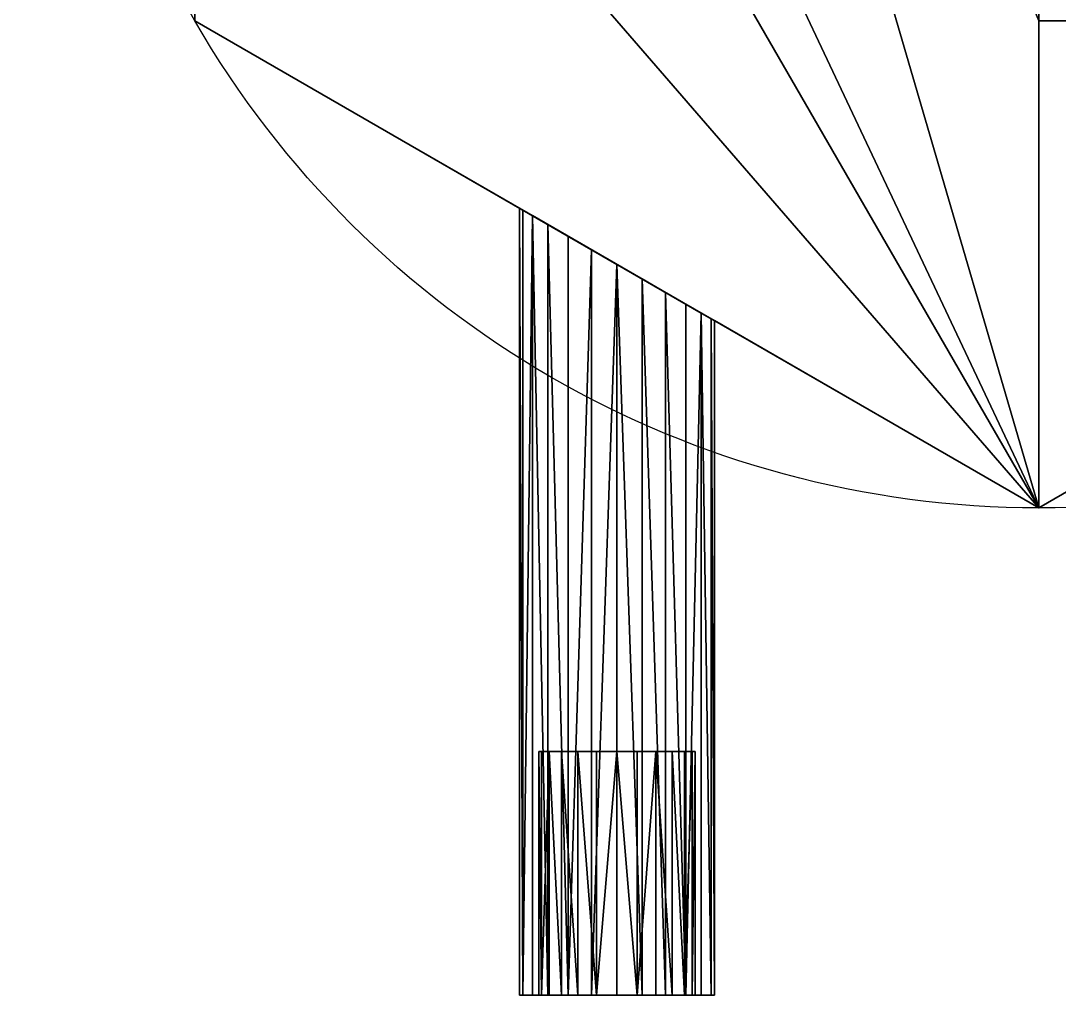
# Model space of a CAD drawing. Extents: x -1.04 to 1.04, y -1.51 to 1.
# Drawn here: x -1.045 to 0.021, y -1.5 to -0.5 of the extents above; entities that cross this region are included whole.
import ezdxf

# ---------------------------------------------------------------- set-up
doc = ezdxf.new("R2010")
doc.units = 0
doc.layers.get('0').update_dxf_attribs({"color": 13, "linetype": 'CONTINUOUS'})

msp = doc.modelspace()

# ---------------------------------------------------------------- linework, layer by layer
for p, q in [((-0.866, -0.5, 1), (-0.866, -0.5, 0.5)), ((0, -0.5, 1), (0, -1, 1)), ((-0.533, -1.5, 0.75), (-0.533, -0.6923, 0.75)), ((-0.533, -0.6923, 0.75), (-0.5296, -0.6942, 0.7241)), ((-0.533, -0.6923, 0.75), (-0.5296, -0.6942, 0.7759)), ((-0.5296, -1.5, 0.7759), (-0.5296, -0.6942, 0.7759)), ((-0.5296, -1.5, 0.7241), (-0.5296, -0.6942, 0.7241)), ((-0.5296, -0.6942, 0.7241), (-0.5196, -0.7, 0.7)), ((-0.5196, -0.7, 0.8), (-0.5296, -0.6942, 0.7759)), ((-0.5196, -1.5, 0.8), (-0.5196, -0.7, 0.8)), ((-0.5196, -1.5, 0.7), (-0.5196, -0.7, 0.7)), ((-0.5196, -0.7, 0.7), (-0.5037, -0.7092, 0.6793)), ((-0.5196, -0.7, 0.8), (-0.5037, -0.7092, 0.8207)), ((-0.5037, -1.5, 0.8207), (-0.5037, -0.7092, 0.8207)), ((-0.5037, -1.5, 0.6793), (-0.5037, -0.7092, 0.6793)), ((-0.5037, -0.7092, 0.6793), (-0.483, -0.7211, 0.6634)), ((-0.5037, -0.7092, 0.8207), (-0.483, -0.7211, 0.8366)), ((-0.483, -1.5, 0.8366), (-0.483, -0.7211, 0.8366)), ((-0.483, -1.5, 0.6634), (-0.483, -0.7211, 0.6634)), ((-0.483, -0.7211, 0.6634), (-0.4589, -0.7351, 0.6534)), ((-0.483, -0.7211, 0.8366), (-0.4589, -0.7351, 0.8466)), ((-0.4589, -1.5, 0.8466), (-0.4589, -0.7351, 0.8466)), ((-0.4589, -1.5, 0.6534), (-0.4589, -0.7351, 0.6534)), ((-0.433, -0.75, 0.85), (-0.4589, -0.7351, 0.8466)), ((-0.4589, -0.7351, 0.6534), (-0.433, -0.75, 0.65)), ((-0.433, -1.5, 0.85), (-0.433, -0.75, 0.85)), ((-0.433, -1.5, 0.65), (-0.433, -0.75, 0.65)), ((-0.433, -0.75, 0.85), (-0.4071, -0.7649, 0.8466)), ((-0.4071, -0.7649, 0.6534), (-0.433, -0.75, 0.65)), ((-0.4071, -1.5, 0.8466), (-0.4071, -0.7649, 0.8466)), ((-0.4071, -1.5, 0.6534), (-0.4071, -0.7649, 0.6534)), ((-0.4071, -0.7649, 0.8466), (-0.383, -0.7789, 0.8366)), ((-0.383, -0.7789, 0.6634), (-0.4071, -0.7649, 0.6534)), ((-0.383, -1.5, 0.8366), (-0.383, -0.7789, 0.8366)), ((-0.383, -1.5, 0.6634), (-0.383, -0.7789, 0.6634)), ((-0.383, -0.7789, 0.8366), (-0.3623, -0.7908, 0.8207)), ((-0.3623, -0.7908, 0.6793), (-0.383, -0.7789, 0.6634)), ((-0.3623, -1.5, 0.8207), (-0.3623, -0.7908, 0.8207)), ((-0.3623, -1.5, 0.6793), (-0.3623, -0.7908, 0.6793)), ((-0.3623, -0.7908, 0.6793), (-0.3464, -0.8, 0.7)), ((-0.3623, -0.7908, 0.8207), (-0.3464, -0.8, 0.8)), ((-0.3464, -1.5, 0.8), (-0.3464, -0.8, 0.8)), ((-0.3464, -1.5, 0.7), (-0.3464, -0.8, 0.7)), ((-0.3464, -0.8, 0.7), (-0.3364, -0.8058, 0.7241)), ((-0.3464, -0.8, 0.8), (-0.3364, -0.8058, 0.7759)), ((-0.3364, -1.5, 0.7759), (-0.3364, -0.8058, 0.7759)), ((-0.3364, -1.5, 0.7241), (-0.3364, -0.8058, 0.7241)), ((-0.3364, -0.8058, 0.7241), (-0.333, -0.8077, 0.75)), ((-0.333, -0.8077, 0.75), (-0.3364, -0.8058, 0.7759)), ((-0.333, -1.5, 0.75), (-0.333, -0.8077, 0.75)), ((0, -1, 1), (0, -1, 0.5)), ((-0.5132, -1.5, 0.75), (-0.5132, -1.25, 0.75)), ((-0.5105, -1.5, 0.7708), (-0.5105, -1.25, 0.7708)), ((-0.5105, -1.5, 0.7292), (-0.5105, -1.25, 0.7292)), ((-0.5025, -1.5, 0.7901), (-0.5025, -1.25, 0.7901)), ((-0.5025, -1.5, 0.7099), (-0.5025, -1.25, 0.7099)), ((-0.4897, -1.5, 0.8067), (-0.4897, -1.25, 0.8067)), ((-0.4897, -1.5, 0.6933), (-0.4897, -1.25, 0.6933)), ((-0.4731, -1.5, 0.8194), (-0.4731, -1.25, 0.8194)), ((-0.4731, -1.5, 0.6806), (-0.4731, -1.25, 0.6806)), ((-0.4538, -1.5, 0.8275), (-0.4538, -1.25, 0.8275)), ((-0.4538, -1.5, 0.6725), (-0.4538, -1.25, 0.6725)), ((-0.433, -1.5, 0.8302), (-0.433, -1.25, 0.8302)), ((-0.433, -1.5, 0.6698), (-0.433, -1.25, 0.6698)), ((-0.4123, -1.5, 0.8275), (-0.4123, -1.25, 0.8275)), ((-0.4123, -1.5, 0.6725), (-0.4123, -1.25, 0.6725)), ((-0.3929, -1.5, 0.8194), (-0.3929, -1.25, 0.8194)), ((-0.3929, -1.5, 0.6806), (-0.3929, -1.25, 0.6806)), ((-0.3763, -1.5, 0.8067), (-0.3763, -1.25, 0.8067)), ((-0.3763, -1.5, 0.6933), (-0.3763, -1.25, 0.6933)), ((-0.3636, -1.5, 0.7901), (-0.3636, -1.25, 0.7901)), ((-0.3636, -1.5, 0.7099), (-0.3636, -1.25, 0.7099)), ((-0.3556, -1.5, 0.7292), (-0.3556, -1.25, 0.7292)), ((-0.3556, -1.5, 0.7708), (-0.3556, -1.25, 0.7708)), ((-0.3528, -1.5, 0.75), (-0.3528, -1.25, 0.75))]:
    msp.add_line(p, q)
for points in [[(-0.3636, -1.25, 0.7901), (-0.3763, -1.25, 0.8067), (-0.3929, -1.25, 0.8194), (-0.4123, -1.25, 0.8275), (-0.433, -1.25, 0.8302), (-0.4538, -1.25, 0.8275), (-0.4731, -1.25, 0.8194), (-0.4897, -1.25, 0.8067), (-0.5025, -1.25, 0.7901), (-0.5105, -1.25, 0.7708), (-0.5132, -1.25, 0.75), (-0.5105, -1.25, 0.7292), (-0.5025, -1.25, 0.7099), (-0.4897, -1.25, 0.6933), (-0.4731, -1.25, 0.6806), (-0.4538, -1.25, 0.6725), (-0.433, -1.25, 0.6698), (-0.4123, -1.25, 0.6725), (-0.3929, -1.25, 0.6806), (-0.3763, -1.25, 0.6933), (-0.3636, -1.25, 0.7099), (-0.3556, -1.25, 0.7292), (-0.3528, -1.25, 0.75), (-0.3556, -1.25, 0.7708), (-0.3636, -1.25, 0.7901)], [(-0.533, -1.5, 0.75), (-0.5296, -1.5, 0.7241), (-0.5196, -1.5, 0.7), (-0.5037, -1.5, 0.6793), (-0.483, -1.5, 0.6634), (-0.4589, -1.5, 0.6534), (-0.433, -1.5, 0.65), (-0.4071, -1.5, 0.6534), (-0.383, -1.5, 0.6634), (-0.3623, -1.5, 0.6793), (-0.3464, -1.5, 0.7), (-0.3364, -1.5, 0.7241), (-0.333, -1.5, 0.75), (-0.3364, -1.5, 0.7759), (-0.3464, -1.5, 0.8), (-0.3623, -1.5, 0.8207), (-0.383, -1.5, 0.8366), (-0.4071, -1.5, 0.8466), (-0.433, -1.5, 0.85), (-0.4589, -1.5, 0.8466), (-0.483, -1.5, 0.8366), (-0.5037, -1.5, 0.8207), (-0.5196, -1.5, 0.8), (-0.5296, -1.5, 0.7759), (-0.533, -1.5, 0.75)], [(-0.3636, -1.5, 0.7901), (-0.3763, -1.5, 0.8067), (-0.3929, -1.5, 0.8194), (-0.4123, -1.5, 0.8275), (-0.433, -1.5, 0.8302), (-0.4538, -1.5, 0.8275), (-0.4731, -1.5, 0.8194), (-0.4897, -1.5, 0.8067), (-0.5025, -1.5, 0.7901), (-0.5105, -1.5, 0.7708), (-0.5132, -1.5, 0.75), (-0.5105, -1.5, 0.7292), (-0.5025, -1.5, 0.7099), (-0.4897, -1.5, 0.6933), (-0.4731, -1.5, 0.6806), (-0.4538, -1.5, 0.6725), (-0.433, -1.5, 0.6698), (-0.4123, -1.5, 0.6725), (-0.3929, -1.5, 0.6806), (-0.3763, -1.5, 0.6933), (-0.3636, -1.5, 0.7099), (-0.3556, -1.5, 0.7292), (-0.3528, -1.5, 0.75), (-0.3556, -1.5, 0.7708), (-0.3636, -1.5, 0.7901)]]:
    msp.add_polyline3d(points, close=True)
at = {"extrusion": (-1.4231e-16, -1.54468e-16, -1)}
for centre, start, end in [((0, 0, -1), 330, 30), ((0, 0, -0.5), 330, 30), ((0, 0, -1), 270, 330), ((0, 0, -0.5), 270, 330), ((0, 0, -1), 210, 270), ((0, 0, -0.5), 210, 270)]:
    msp.add_arc(centre, 1, start, end, dxfattribs=at)

# ---------------------------------------------------------------- meshes
mesh = msp.add_polyface()
corners = [(0, -1, 1), (-0.866, 0, 1), (-0.866, -0.5, 1), (-0.866, 0.5, 1), (-0.5, 0.7113, 1), (0, -0.5, 1), (0, 1, 1), (0, 0.5, 1), (0, 0, 1)]
mesh.append_faces([[corners[k] for k in face] for face in [(0, 1, 2), (7, 5, 8)]], dxfattribs={"vtx0": -1})
mesh.append_faces([[corners[k] for k in face] for face in [(1, 0, 3), (3, 0, 4), (4, 5, 6), (6, 5, 7)]], dxfattribs={"vtx0": -1, "vtx1": -1})
mesh.append_faces([[corners[k] for k in face] for face in [(4, 0, 5)]], dxfattribs={"vtx0": -1, "vtx2": -1})
mesh = msp.add_polyface()
corners = [(-0.3708, 0, 0.5), (-0.3708, 0.2141, 0.5), (-0.3708, -0.2141, 0.5), (0, -1, 0.5), (-0.866, 0, 0.5), (-0.866, -0.5, 0.5), (-0.866, 0.5, 0.5), (-0.5, 0.7113, 0.5), (0, -0.4281, 0.5), (0.866, -0.5, 0.5), (0.3708, -0.2141, 0.5), (0.3708, 0.2141, 0.5), (0, 1, 0.5), (-0.2524, 0.2824, 0.5), (0, 0.4281, 0.5), (0.866, 0.5, 0.5)]
mesh.append_faces([[corners[k] for k in face] for face in [(3, 4, 5)]], dxfattribs={"vtx0": -1})
mesh.append_faces([[corners[k] for k in face] for face in [(4, 3, 6), (6, 2, 7), (2, 3, 8), (8, 9, 10), (10, 9, 11), (7, 1, 12), (12, 11, 15), (15, 11, 9)]], dxfattribs={"vtx0": -1, "vtx1": -1})
mesh.append_faces([[corners[k] for k in face] for face in [(6, 3, 2), (1, 7, 2)]], dxfattribs={"vtx0": -1, "vtx1": -1, "vtx2": -1})
mesh.append_faces([[corners[k] for k in face] for face in [(8, 3, 9), (12, 1, 13), (12, 13, 14), (12, 14, 11)]], dxfattribs={"vtx0": -1, "vtx2": -1})
mesh.append_faces([[corners[k] for k in face] for face in [(0, 1, 2)]], dxfattribs={"vtx1": -1})
mesh = msp.add_polyface()
corners = [(0.866, -0.5, 1), (0, -0.5, 1), (0, -1, 1), (0.618, -0.5, 1), (0.618, -0.3568, 1), (0.618, 0.5, 1), (0, 1, 1), (0, 0.5, 1), (0.866, 0.5, 1), (0.618, 0.3568, 1)]
mesh.append_faces([[corners[k] for k in face] for face in [(0, 1, 2), (5, 6, 7)]], dxfattribs={"vtx0": -1})
mesh.append_faces([[corners[k] for k in face] for face in [(1, 0, 3), (3, 0, 4), (6, 5, 8), (8, 4, 0)]], dxfattribs={"vtx0": -1, "vtx1": -1})
mesh.append_faces([[corners[k] for k in face] for face in [(8, 5, 9), (8, 9, 4)]], dxfattribs={"vtx0": -1, "vtx2": -1})
mesh = msp.add_polyface()
corners = [(-0.866, 0, 1), (-0.866, -0.5, 0.5), (-0.866, -0.5, 1), (-0.866, 0, 0.5), (-0.866, 0.5, 0.5), (-0.866, 0.5, 1)]
mesh.append_faces([[corners[k] for k in face] for face in [(0, 1, 2), (4, 0, 5)]], dxfattribs={"vtx0": -1})
mesh.append_faces([[corners[k] for k in face] for face in [(1, 0, 3), (3, 0, 4)]], dxfattribs={"vtx0": -1, "vtx1": -1})
mesh = msp.add_polyface()
corners = [(0, -1, 0.5), (-0.4071, -0.7649, 0.6534), (-0.866, -0.5, 0.5), (-0.383, -0.7789, 0.6634), (-0.3623, -0.7908, 0.6793), (0, -1, 1), (-0.433, -0.75, 0.65), (-0.3464, -0.8, 0.7), (-0.3364, -0.8058, 0.7241), (-0.333, -0.8077, 0.75), (-0.3364, -0.8058, 0.7759), (-0.3464, -0.8, 0.8), (-0.3623, -0.7908, 0.8207), (-0.383, -0.7789, 0.8366), (-0.4071, -0.7649, 0.8466), (-0.433, -0.75, 0.85), (-0.5037, -0.7092, 0.6793), (-0.866, -0.5, 1), (-0.483, -0.7211, 0.6634), (-0.4589, -0.7351, 0.6534), (-0.5196, -0.7, 0.7), (-0.5296, -0.6942, 0.7241), (-0.533, -0.6923, 0.75), (-0.5296, -0.6942, 0.7759), (-0.5196, -0.7, 0.8), (-0.5037, -0.7092, 0.8207), (-0.483, -0.7211, 0.8366), (-0.4589, -0.7351, 0.8466)]
mesh.append_faces([[corners[k] for k in face] for face in [(0, 1, 2), (1, 0, 3), (3, 0, 4), (4, 5, 7), (7, 5, 8), (8, 5, 9), (9, 5, 10), (10, 5, 11), (11, 5, 12), (12, 5, 13), (13, 5, 14), (14, 5, 15), (2, 16, 17), (16, 2, 18), (18, 2, 19), (19, 2, 6), (17, 15, 5)]], dxfattribs={"vtx0": -1, "vtx1": -1})
mesh.append_faces([[corners[k] for k in face] for face in [(4, 0, 5), (2, 1, 6), (17, 16, 20), (17, 20, 21), (17, 21, 22), (17, 22, 23), (17, 23, 24), (17, 24, 25), (17, 25, 26), (17, 26, 27), (17, 27, 15)]], dxfattribs={"vtx0": -1, "vtx2": -1})
mesh = msp.add_polyface()
corners = [(0.866, -0.5, 0.5), (0.4584, -0.7354, 0.6554), (0, -1, 0.5), (0.482, -0.7217, 0.6652), (0.5023, -0.71, 0.6807), (0.866, -0.5, 1), (0.433, -0.75, 0.652), (0.5179, -0.701, 0.701), (0.5276, -0.6954, 0.7246), (0.531, -0.6934, 0.75), (0.5276, -0.6954, 0.7754), (0.5179, -0.701, 0.799), (0.5023, -0.71, 0.8193), (0.482, -0.7217, 0.8348), (0.4584, -0.7354, 0.8446), (0.433, -0.75, 0.848), (0.3637, -0.79, 0.6807), (0, -1, 1), (0.384, -0.7783, 0.6652), (0.4077, -0.7646, 0.6554), (0.3482, -0.799, 0.701), (0.3384, -0.8046, 0.7246), (0.335, -0.8066, 0.75), (0.3384, -0.8046, 0.7754), (0.3482, -0.799, 0.799), (0.3637, -0.79, 0.8193), (0.384, -0.7783, 0.8348), (0.4077, -0.7646, 0.8446)]
mesh.append_faces([[corners[k] for k in face] for face in [(0, 1, 2), (1, 0, 3), (3, 0, 4), (4, 5, 7), (7, 5, 8), (8, 5, 9), (9, 5, 10), (10, 5, 11), (11, 5, 12), (12, 5, 13), (13, 5, 14), (14, 5, 15), (2, 16, 17), (16, 2, 18), (18, 2, 19), (19, 2, 6), (17, 15, 5)]], dxfattribs={"vtx0": -1, "vtx1": -1})
mesh.append_faces([[corners[k] for k in face] for face in [(4, 0, 5), (2, 1, 6), (17, 16, 20), (17, 20, 21), (17, 21, 22), (17, 22, 23), (17, 23, 24), (17, 24, 25), (17, 25, 26), (17, 26, 27), (17, 27, 15)]], dxfattribs={"vtx0": -1, "vtx2": -1})
mesh = msp.add_polyface()
corners = [(-0.533, -0.6923, 0.75), (-0.5296, -1.5, 0.7241), (-0.533, -1.5, 0.75), (-0.5296, -0.6942, 0.7241)]
mesh.append_faces([[corners[k] for k in face] for face in [(0, 1, 2), (1, 0, 3)]], dxfattribs={"vtx0": -1})
mesh = msp.add_polyface()
corners = [(-0.4071, -0.7649, 0.6534), (-0.4589, -0.7351, 0.6534), (-0.433, -0.75, 0.65), (-0.383, -0.7789, 0.6634), (-0.483, -0.7211, 0.6634), (-0.5037, -0.7092, 0.6793), (-0.3623, -0.7908, 0.6793), (-0.3464, -0.8, 0.7), (-0.5196, -0.7, 0.7), (-0.5296, -0.6942, 0.7241), (-0.3364, -0.8058, 0.7241), (-0.333, -0.8077, 0.75), (-0.533, -0.6923, 0.75), (-0.3364, -0.8058, 0.7759), (-0.5296, -0.6942, 0.7759), (-0.5196, -0.7, 0.8), (-0.3464, -0.8, 0.8), (-0.5037, -0.7092, 0.8207), (-0.3623, -0.7908, 0.8207), (-0.383, -0.7789, 0.8366), (-0.483, -0.7211, 0.8366), (-0.4071, -0.7649, 0.8466), (-0.4589, -0.7351, 0.8466), (-0.433, -0.75, 0.85)]
mesh.append_faces([[corners[k] for k in face] for face in [(0, 1, 2), (22, 21, 23)]], dxfattribs={"vtx0": -1})
mesh.append_faces([[corners[k] for k in face] for face in [(1, 3, 4), (4, 3, 5), (5, 7, 8), (8, 7, 9), (9, 11, 12), (12, 13, 14), (14, 13, 15), (15, 16, 17), (17, 19, 20), (20, 21, 22)]], dxfattribs={"vtx0": -1, "vtx1": -1})
mesh.append_faces([[corners[k] for k in face] for face in [(1, 0, 3), (5, 3, 6), (5, 6, 7), (9, 7, 10), (9, 10, 11), (12, 11, 13), (15, 13, 16), (17, 16, 18), (17, 18, 19), (20, 19, 21)]], dxfattribs={"vtx0": -1, "vtx2": -1})
mesh = msp.add_polyface()
corners = [(-0.5296, -1.5, 0.7759), (-0.533, -0.6923, 0.75), (-0.533, -1.5, 0.75), (-0.5296, -0.6942, 0.7759)]
mesh.append_faces([[corners[k] for k in face] for face in [(0, 1, 2), (1, 0, 3)]], dxfattribs={"vtx0": -1})
mesh = msp.add_polyface()
corners = [(-0.5196, -0.7, 0.8), (-0.5296, -1.5, 0.7759), (-0.5196, -1.5, 0.8), (-0.5296, -0.6942, 0.7759)]
mesh.append_faces([[corners[k] for k in face] for face in [(0, 1, 2), (1, 0, 3)]], dxfattribs={"vtx0": -1})
mesh = msp.add_polyface()
corners = [(-0.5296, -1.5, 0.7241), (-0.5196, -0.7, 0.7), (-0.5196, -1.5, 0.7), (-0.5296, -0.6942, 0.7241)]
mesh.append_faces([[corners[k] for k in face] for face in [(0, 1, 2), (1, 0, 3)]], dxfattribs={"vtx0": -1})
mesh = msp.add_polyface()
corners = [(-0.5196, -0.7, 0.7), (-0.5037, -1.5, 0.6793), (-0.5196, -1.5, 0.7), (-0.5037, -0.7092, 0.6793)]
mesh.append_faces([[corners[k] for k in face] for face in [(0, 1, 2), (1, 0, 3)]], dxfattribs={"vtx0": -1})
mesh = msp.add_polyface()
corners = [(-0.5037, -1.5, 0.8207), (-0.5196, -0.7, 0.8), (-0.5196, -1.5, 0.8), (-0.5037, -0.7092, 0.8207)]
mesh.append_faces([[corners[k] for k in face] for face in [(0, 1, 2), (1, 0, 3)]], dxfattribs={"vtx0": -1})
mesh = msp.add_polyface()
corners = [(-0.5037, -0.7092, 0.6793), (-0.483, -1.5, 0.6634), (-0.5037, -1.5, 0.6793), (-0.483, -0.7211, 0.6634)]
mesh.append_faces([[corners[k] for k in face] for face in [(0, 1, 2), (1, 0, 3)]], dxfattribs={"vtx0": -1})
mesh = msp.add_polyface()
corners = [(-0.483, -1.5, 0.8366), (-0.5037, -0.7092, 0.8207), (-0.5037, -1.5, 0.8207), (-0.483, -0.7211, 0.8366)]
mesh.append_faces([[corners[k] for k in face] for face in [(0, 1, 2), (1, 0, 3)]], dxfattribs={"vtx0": -1})
mesh = msp.add_polyface()
corners = [(-0.4589, -0.7351, 0.6534), (-0.483, -1.5, 0.6634), (-0.483, -0.7211, 0.6634), (-0.4589, -1.5, 0.6534)]
mesh.append_faces([[corners[k] for k in face] for face in [(0, 1, 2), (1, 0, 3)]], dxfattribs={"vtx0": -1})
mesh = msp.add_polyface()
corners = [(-0.483, -1.5, 0.8366), (-0.4589, -0.7351, 0.8466), (-0.483, -0.7211, 0.8366), (-0.4589, -1.5, 0.8466)]
mesh.append_faces([[corners[k] for k in face] for face in [(0, 1, 2), (1, 0, 3)]], dxfattribs={"vtx0": -1})
mesh = msp.add_polyface()
corners = [(-0.4589, -1.5, 0.8466), (-0.433, -0.75, 0.85), (-0.4589, -0.7351, 0.8466), (-0.433, -1.5, 0.85)]
mesh.append_faces([[corners[k] for k in face] for face in [(0, 1, 2), (1, 0, 3)]], dxfattribs={"vtx0": -1})
mesh = msp.add_polyface()
corners = [(-0.433, -0.75, 0.65), (-0.4589, -1.5, 0.6534), (-0.4589, -0.7351, 0.6534), (-0.433, -1.5, 0.65)]
mesh.append_faces([[corners[k] for k in face] for face in [(0, 1, 2), (1, 0, 3)]], dxfattribs={"vtx0": -1})
mesh = msp.add_polyface()
corners = [(-0.4071, -1.5, 0.8466), (-0.433, -0.75, 0.85), (-0.433, -1.5, 0.85), (-0.4071, -0.7649, 0.8466)]
mesh.append_faces([[corners[k] for k in face] for face in [(0, 1, 2), (1, 0, 3)]], dxfattribs={"vtx0": -1})
mesh = msp.add_polyface()
corners = [(-0.433, -0.75, 0.65), (-0.4071, -1.5, 0.6534), (-0.433, -1.5, 0.65), (-0.4071, -0.7649, 0.6534)]
mesh.append_faces([[corners[k] for k in face] for face in [(0, 1, 2), (1, 0, 3)]], dxfattribs={"vtx0": -1})
mesh = msp.add_polyface()
corners = [(-0.4071, -0.7649, 0.6534), (-0.383, -1.5, 0.6634), (-0.4071, -1.5, 0.6534), (-0.383, -0.7789, 0.6634)]
mesh.append_faces([[corners[k] for k in face] for face in [(0, 1, 2), (1, 0, 3)]], dxfattribs={"vtx0": -1})
mesh = msp.add_polyface()
corners = [(-0.383, -1.5, 0.8366), (-0.4071, -0.7649, 0.8466), (-0.4071, -1.5, 0.8466), (-0.383, -0.7789, 0.8366)]
mesh.append_faces([[corners[k] for k in face] for face in [(0, 1, 2), (1, 0, 3)]], dxfattribs={"vtx0": -1})
mesh = msp.add_polyface()
corners = [(-0.383, -0.7789, 0.6634), (-0.3623, -1.5, 0.6793), (-0.383, -1.5, 0.6634), (-0.3623, -0.7908, 0.6793)]
mesh.append_faces([[corners[k] for k in face] for face in [(0, 1, 2), (1, 0, 3)]], dxfattribs={"vtx0": -1})
mesh = msp.add_polyface()
corners = [(-0.3623, -1.5, 0.8207), (-0.383, -0.7789, 0.8366), (-0.383, -1.5, 0.8366), (-0.3623, -0.7908, 0.8207)]
mesh.append_faces([[corners[k] for k in face] for face in [(0, 1, 2), (1, 0, 3)]], dxfattribs={"vtx0": -1})
mesh = msp.add_polyface()
corners = [(-0.3623, -1.5, 0.6793), (-0.3464, -0.8, 0.7), (-0.3464, -1.5, 0.7), (-0.3623, -0.7908, 0.6793)]
mesh.append_faces([[corners[k] for k in face] for face in [(0, 1, 2), (1, 0, 3)]], dxfattribs={"vtx0": -1})
mesh = msp.add_polyface()
corners = [(-0.3464, -0.8, 0.8), (-0.3623, -1.5, 0.8207), (-0.3464, -1.5, 0.8), (-0.3623, -0.7908, 0.8207)]
mesh.append_faces([[corners[k] for k in face] for face in [(0, 1, 2), (1, 0, 3)]], dxfattribs={"vtx0": -1})
mesh = msp.add_polyface()
corners = [(-0.3464, -0.8, 0.7), (-0.3364, -1.5, 0.7241), (-0.3464, -1.5, 0.7), (-0.3364, -0.8058, 0.7241)]
mesh.append_faces([[corners[k] for k in face] for face in [(0, 1, 2), (1, 0, 3)]], dxfattribs={"vtx0": -1})
mesh = msp.add_polyface()
corners = [(-0.3364, -1.5, 0.7759), (-0.3464, -0.8, 0.8), (-0.3464, -1.5, 0.8), (-0.3364, -0.8058, 0.7759)]
mesh.append_faces([[corners[k] for k in face] for face in [(0, 1, 2), (1, 0, 3)]], dxfattribs={"vtx0": -1})
mesh = msp.add_polyface()
corners = [(-0.333, -1.5, 0.75), (-0.3364, -0.8058, 0.7759), (-0.3364, -1.5, 0.7759), (-0.333, -0.8077, 0.75)]
mesh.append_faces([[corners[k] for k in face] for face in [(0, 1, 2), (1, 0, 3)]], dxfattribs={"vtx0": -1})
mesh = msp.add_polyface()
corners = [(-0.3364, -0.8058, 0.7241), (-0.333, -1.5, 0.75), (-0.3364, -1.5, 0.7241), (-0.333, -0.8077, 0.75)]
mesh.append_faces([[corners[k] for k in face] for face in [(0, 1, 2), (1, 0, 3)]], dxfattribs={"vtx0": -1})
mesh = msp.add_polyface()
corners = [(-0.4123, -1.25, 0.6725), (-0.4538, -1.25, 0.6725), (-0.433, -1.25, 0.6698), (-0.3929, -1.25, 0.6806), (-0.4731, -1.25, 0.6806), (-0.3763, -1.25, 0.6933), (-0.4897, -1.25, 0.6933), (-0.3636, -1.25, 0.7099), (-0.5025, -1.25, 0.7099), (-0.3556, -1.25, 0.7292), (-0.5105, -1.25, 0.7292), (-0.3528, -1.25, 0.75), (-0.5132, -1.25, 0.75), (-0.3556, -1.25, 0.7708), (-0.5105, -1.25, 0.7708), (-0.3636, -1.25, 0.7901), (-0.5025, -1.25, 0.7901), (-0.3763, -1.25, 0.8067), (-0.4897, -1.25, 0.8067), (-0.3929, -1.25, 0.8194), (-0.4731, -1.25, 0.8194), (-0.4123, -1.25, 0.8275), (-0.4538, -1.25, 0.8275), (-0.433, -1.25, 0.8302)]
mesh.append_faces([[corners[k] for k in face] for face in [(0, 1, 2), (22, 21, 23)]], dxfattribs={"vtx0": -1})
mesh.append_faces([[corners[k] for k in face] for face in [(1, 3, 4), (4, 5, 6), (6, 7, 8), (8, 9, 10), (10, 11, 12), (12, 13, 14), (14, 15, 16), (16, 17, 18), (18, 19, 20), (20, 21, 22)]], dxfattribs={"vtx0": -1, "vtx1": -1})
mesh.append_faces([[corners[k] for k in face] for face in [(1, 0, 3), (4, 3, 5), (6, 5, 7), (8, 7, 9), (10, 9, 11), (12, 11, 13), (14, 13, 15), (16, 15, 17), (18, 17, 19), (20, 19, 21)]], dxfattribs={"vtx0": -1, "vtx2": -1})
mesh = msp.add_polyface()
corners = [(-0.5132, -1.25, 0.75), (-0.5105, -1.5, 0.7708), (-0.5132, -1.5, 0.75), (-0.5105, -1.25, 0.7708)]
mesh.append_faces([[corners[k] for k in face] for face in [(0, 1, 2), (1, 0, 3)]], dxfattribs={"vtx0": -1})
mesh = msp.add_polyface()
corners = [(-0.5105, -1.5, 0.7292), (-0.5132, -1.25, 0.75), (-0.5132, -1.5, 0.75), (-0.5105, -1.25, 0.7292)]
mesh.append_faces([[corners[k] for k in face] for face in [(0, 1, 2), (1, 0, 3)]], dxfattribs={"vtx0": -1})
mesh = msp.add_polyface()
corners = [(-0.5105, -1.5, 0.7708), (-0.5025, -1.25, 0.7901), (-0.5025, -1.5, 0.7901), (-0.5105, -1.25, 0.7708)]
mesh.append_faces([[corners[k] for k in face] for face in [(0, 1, 2), (1, 0, 3)]], dxfattribs={"vtx0": -1})
mesh = msp.add_polyface()
corners = [(-0.5025, -1.25, 0.7099), (-0.5105, -1.5, 0.7292), (-0.5025, -1.5, 0.7099), (-0.5105, -1.25, 0.7292)]
mesh.append_faces([[corners[k] for k in face] for face in [(0, 1, 2), (1, 0, 3)]], dxfattribs={"vtx0": -1})
mesh = msp.add_polyface()
corners = [(-0.5025, -1.25, 0.7901), (-0.4897, -1.5, 0.8067), (-0.5025, -1.5, 0.7901), (-0.4897, -1.25, 0.8067)]
mesh.append_faces([[corners[k] for k in face] for face in [(0, 1, 2), (1, 0, 3)]], dxfattribs={"vtx0": -1})
mesh = msp.add_polyface()
corners = [(-0.4897, -1.5, 0.6933), (-0.5025, -1.25, 0.7099), (-0.5025, -1.5, 0.7099), (-0.4897, -1.25, 0.6933)]
mesh.append_faces([[corners[k] for k in face] for face in [(0, 1, 2), (1, 0, 3)]], dxfattribs={"vtx0": -1})
mesh = msp.add_polyface()
corners = [(-0.4897, -1.25, 0.8067), (-0.4731, -1.5, 0.8194), (-0.4897, -1.5, 0.8067), (-0.4731, -1.25, 0.8194)]
mesh.append_faces([[corners[k] for k in face] for face in [(0, 1, 2), (1, 0, 3)]], dxfattribs={"vtx0": -1})
mesh = msp.add_polyface()
corners = [(-0.4731, -1.5, 0.6806), (-0.4897, -1.25, 0.6933), (-0.4897, -1.5, 0.6933), (-0.4731, -1.25, 0.6806)]
mesh.append_faces([[corners[k] for k in face] for face in [(0, 1, 2), (1, 0, 3)]], dxfattribs={"vtx0": -1})
mesh = msp.add_polyface()
corners = [(-0.4731, -1.25, 0.8194), (-0.4538, -1.5, 0.8275), (-0.4731, -1.5, 0.8194), (-0.4538, -1.25, 0.8275)]
mesh.append_faces([[corners[k] for k in face] for face in [(0, 1, 2), (1, 0, 3)]], dxfattribs={"vtx0": -1})
mesh = msp.add_polyface()
corners = [(-0.4538, -1.5, 0.6725), (-0.4731, -1.25, 0.6806), (-0.4731, -1.5, 0.6806), (-0.4538, -1.25, 0.6725)]
mesh.append_faces([[corners[k] for k in face] for face in [(0, 1, 2), (1, 0, 3)]], dxfattribs={"vtx0": -1})
mesh = msp.add_polyface()
corners = [(-0.433, -1.25, 0.8302), (-0.4538, -1.5, 0.8275), (-0.4538, -1.25, 0.8275), (-0.433, -1.5, 0.8302)]
mesh.append_faces([[corners[k] for k in face] for face in [(0, 1, 2), (1, 0, 3)]], dxfattribs={"vtx0": -1})
mesh = msp.add_polyface()
corners = [(-0.4538, -1.5, 0.6725), (-0.433, -1.25, 0.6698), (-0.4538, -1.25, 0.6725), (-0.433, -1.5, 0.6698)]
mesh.append_faces([[corners[k] for k in face] for face in [(0, 1, 2), (1, 0, 3)]], dxfattribs={"vtx0": -1})
mesh = msp.add_polyface()
corners = [(-0.433, -1.25, 0.8302), (-0.4123, -1.5, 0.8275), (-0.433, -1.5, 0.8302), (-0.4123, -1.25, 0.8275)]
mesh.append_faces([[corners[k] for k in face] for face in [(0, 1, 2), (1, 0, 3)]], dxfattribs={"vtx0": -1})
mesh = msp.add_polyface()
corners = [(-0.4123, -1.5, 0.6725), (-0.433, -1.25, 0.6698), (-0.433, -1.5, 0.6698), (-0.4123, -1.25, 0.6725)]
mesh.append_faces([[corners[k] for k in face] for face in [(0, 1, 2), (1, 0, 3)]], dxfattribs={"vtx0": -1})
mesh = msp.add_polyface()
corners = [(-0.3929, -1.25, 0.8194), (-0.4123, -1.5, 0.8275), (-0.4123, -1.25, 0.8275), (-0.3929, -1.5, 0.8194)]
mesh.append_faces([[corners[k] for k in face] for face in [(0, 1, 2), (1, 0, 3)]], dxfattribs={"vtx0": -1})
mesh = msp.add_polyface()
corners = [(-0.4123, -1.5, 0.6725), (-0.3929, -1.25, 0.6806), (-0.4123, -1.25, 0.6725), (-0.3929, -1.5, 0.6806)]
mesh.append_faces([[corners[k] for k in face] for face in [(0, 1, 2), (1, 0, 3)]], dxfattribs={"vtx0": -1})
mesh = msp.add_polyface()
corners = [(-0.3929, -1.25, 0.8194), (-0.3763, -1.5, 0.8067), (-0.3929, -1.5, 0.8194), (-0.3763, -1.25, 0.8067)]
mesh.append_faces([[corners[k] for k in face] for face in [(0, 1, 2), (1, 0, 3)]], dxfattribs={"vtx0": -1})
mesh = msp.add_polyface()
corners = [(-0.3763, -1.5, 0.6933), (-0.3929, -1.25, 0.6806), (-0.3929, -1.5, 0.6806), (-0.3763, -1.25, 0.6933)]
mesh.append_faces([[corners[k] for k in face] for face in [(0, 1, 2), (1, 0, 3)]], dxfattribs={"vtx0": -1})
mesh = msp.add_polyface()
corners = [(-0.3763, -1.25, 0.8067), (-0.3636, -1.5, 0.7901), (-0.3763, -1.5, 0.8067), (-0.3636, -1.25, 0.7901)]
mesh.append_faces([[corners[k] for k in face] for face in [(0, 1, 2), (1, 0, 3)]], dxfattribs={"vtx0": -1})
mesh = msp.add_polyface()
corners = [(-0.3636, -1.5, 0.7099), (-0.3763, -1.25, 0.6933), (-0.3763, -1.5, 0.6933), (-0.3636, -1.25, 0.7099)]
mesh.append_faces([[corners[k] for k in face] for face in [(0, 1, 2), (1, 0, 3)]], dxfattribs={"vtx0": -1})
mesh = msp.add_polyface()
corners = [(-0.3556, -1.25, 0.7292), (-0.3636, -1.5, 0.7099), (-0.3556, -1.5, 0.7292), (-0.3636, -1.25, 0.7099)]
mesh.append_faces([[corners[k] for k in face] for face in [(0, 1, 2), (1, 0, 3)]], dxfattribs={"vtx0": -1})
mesh = msp.add_polyface()
corners = [(-0.3636, -1.5, 0.7901), (-0.3556, -1.25, 0.7708), (-0.3556, -1.5, 0.7708), (-0.3636, -1.25, 0.7901)]
mesh.append_faces([[corners[k] for k in face] for face in [(0, 1, 2), (1, 0, 3)]], dxfattribs={"vtx0": -1})
mesh = msp.add_polyface()
corners = [(-0.3528, -1.25, 0.75), (-0.3556, -1.5, 0.7292), (-0.3528, -1.5, 0.75), (-0.3556, -1.25, 0.7292)]
mesh.append_faces([[corners[k] for k in face] for face in [(0, 1, 2), (1, 0, 3)]], dxfattribs={"vtx0": -1})
mesh = msp.add_polyface()
corners = [(-0.3556, -1.5, 0.7708), (-0.3528, -1.25, 0.75), (-0.3528, -1.5, 0.75), (-0.3556, -1.25, 0.7708)]
mesh.append_faces([[corners[k] for k in face] for face in [(0, 1, 2), (1, 0, 3)]], dxfattribs={"vtx0": -1})
mesh = msp.add_polyface()
corners = [(-0.4071, -1.5, 0.6534), (-0.4589, -1.5, 0.6534), (-0.433, -1.5, 0.65), (-0.383, -1.5, 0.6634), (-0.483, -1.5, 0.6634), (-0.433, -1.5, 0.6698), (-0.4123, -1.5, 0.6725), (-0.3623, -1.5, 0.6793), (-0.3929, -1.5, 0.6806), (-0.3464, -1.5, 0.7), (-0.3763, -1.5, 0.6933), (-0.3636, -1.5, 0.7099), (-0.3364, -1.5, 0.7241), (-0.3556, -1.5, 0.7292), (-0.333, -1.5, 0.75), (-0.3528, -1.5, 0.75), (-0.3556, -1.5, 0.7708), (-0.3364, -1.5, 0.7759), (-0.3636, -1.5, 0.7901), (-0.3464, -1.5, 0.8), (-0.3763, -1.5, 0.8067), (-0.3623, -1.5, 0.8207), (-0.3929, -1.5, 0.8194), (-0.4123, -1.5, 0.8275), (-0.383, -1.5, 0.8366), (-0.433, -1.5, 0.8302), (-0.4538, -1.5, 0.6725), (-0.5037, -1.5, 0.6793), (-0.4731, -1.5, 0.6806), (-0.5196, -1.5, 0.7), (-0.4897, -1.5, 0.6933), (-0.5025, -1.5, 0.7099), (-0.5296, -1.5, 0.7241), (-0.5105, -1.5, 0.7292), (-0.533, -1.5, 0.75), (-0.5132, -1.5, 0.75), (-0.5296, -1.5, 0.7759), (-0.5105, -1.5, 0.7708), (-0.5025, -1.5, 0.7901), (-0.5196, -1.5, 0.8), (-0.4897, -1.5, 0.8067), (-0.5037, -1.5, 0.8207), (-0.4731, -1.5, 0.8194), (-0.4538, -1.5, 0.8275), (-0.483, -1.5, 0.8366), (-0.4071, -1.5, 0.8466), (-0.4589, -1.5, 0.8466), (-0.433, -1.5, 0.85)]
mesh.append_faces([[corners[k] for k in face] for face in [(0, 1, 2), (46, 45, 47)]], dxfattribs={"vtx0": -1})
mesh.append_faces([[corners[k] for k in face] for face in [(1, 3, 4), (5, 3, 6), (6, 7, 8), (8, 9, 10), (10, 9, 11), (11, 12, 13), (13, 14, 15), (15, 14, 16), (16, 17, 18), (18, 19, 20), (20, 21, 22), (22, 21, 23), (23, 24, 25), (4, 26, 27), (26, 4, 5), (27, 28, 29), (29, 31, 32), (32, 33, 34), (34, 35, 36), (36, 38, 39), (39, 40, 41), (41, 43, 44), (44, 45, 46)]], dxfattribs={"vtx0": -1, "vtx1": -1})
mesh.append_faces([[corners[k] for k in face] for face in [(4, 3, 5), (44, 25, 24)]], dxfattribs={"vtx0": -1, "vtx1": -1, "vtx2": -1})
mesh.append_faces([[corners[k] for k in face] for face in [(1, 0, 3), (6, 3, 7), (8, 7, 9), (11, 9, 12), (13, 12, 14), (16, 14, 17), (18, 17, 19), (20, 19, 21), (23, 21, 24), (27, 26, 28), (29, 28, 30), (29, 30, 31), (32, 31, 33), (34, 33, 35), (36, 35, 37), (36, 37, 38), (39, 38, 40), (41, 40, 42), (41, 42, 43), (44, 43, 25), (44, 24, 45)]], dxfattribs={"vtx0": -1, "vtx2": -1})

doc.saveas('drawing.dxf')
